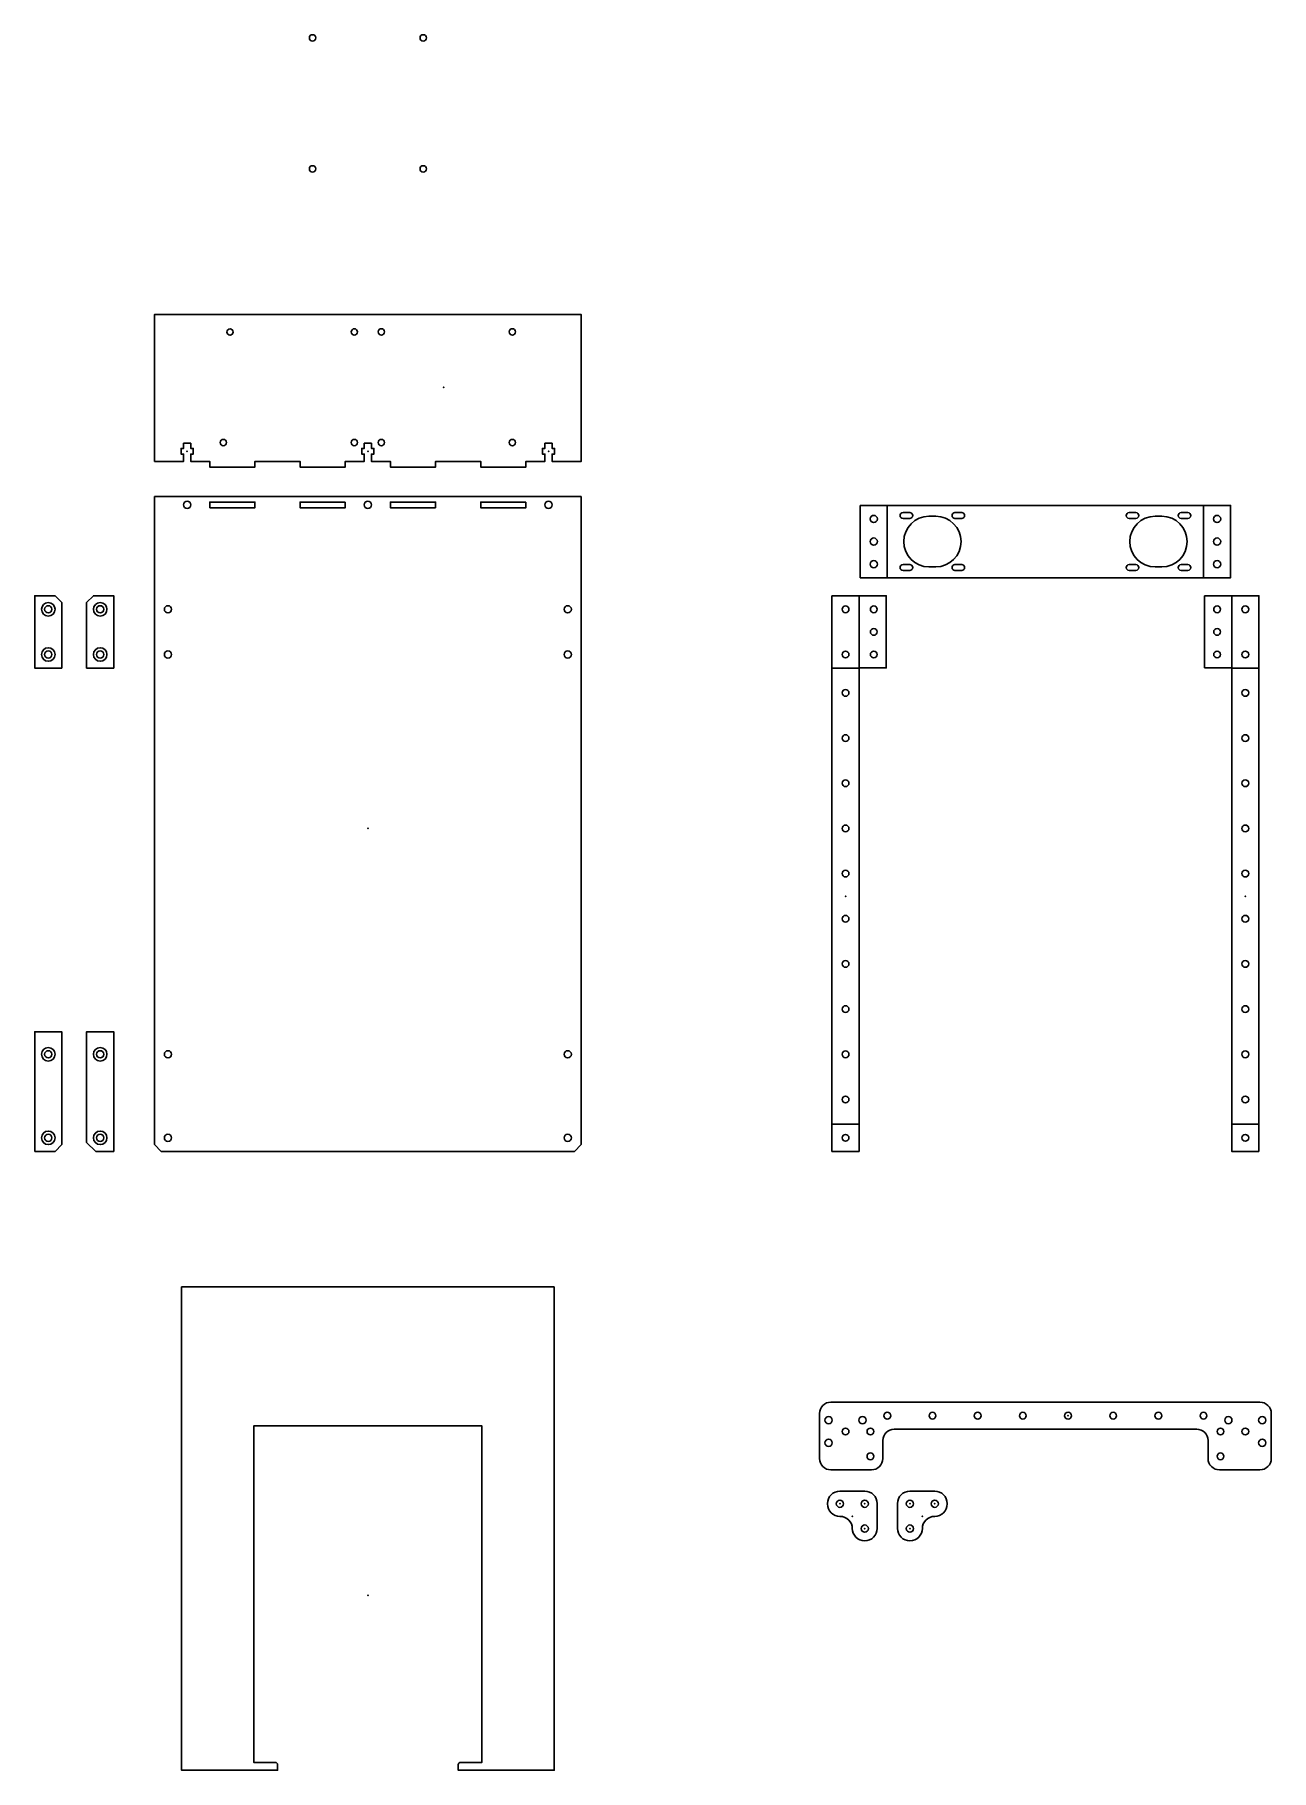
# Model space of a CAD drawing. Header units: millimetres. Extents: x -448 to 100, y -417 to 351.
import ezdxf

# ---------------------------------------------------------------- set-up
doc = ezdxf.new("R2010")
doc.units = ezdxf.units.MM
doc.layers.get('0').update_dxf_attribs({"linetype": 'CONTINUOUS'})

msp = doc.modelspace()

# ---------------------------------------------------------------- linework, layer by layer
for p, q in [((-205.5, 147), (-394.5, 147)), ((-394.5, 147), (-394.5, 103)), ((-205.5, 103), (-205.5, 147)), ((-70, 143), (-70, 111)), ((-60.06, 139.8), (-63.06, 139.8)), ((-37.06, 139.8), (-40.06, 139.8)), ((37.06, 139.8), (40.06, 139.8)), ((60.06, 139.8), (63.06, 139.8)), ((70, 111), (70, 143)), ((-63.06, 137.2), (-60.06, 137.2)), ((-48.56, 138.2), (-51.56, 138.2)), ((-40.06, 137.2), (-37.06, 137.2)), ((40.06, 137.2), (37.06, 137.2)), ((48.56, 138.2), (51.56, 138.2)), ((63.06, 137.2), (60.06, 137.2)), ((-60.06, 116.8), (-63.06, 116.8)), ((-51.56, 115.8), (-48.56, 115.8)), ((-37.06, 116.8), (-40.06, 116.8)), ((37.06, 116.8), (40.06, 116.8)), ((51.56, 115.8), (48.56, 115.8)), ((60.06, 116.8), (63.06, 116.8)), ((-63.06, 114.2), (-60.06, 114.2)), ((-40.06, 114.2), (-37.06, 114.2)), ((40.06, 114.2), (37.06, 114.2)), ((63.06, 114.2), (60.06, 114.2)), ((-394.5, -140), (-394.5, 103)), ((-205.5, 103), (-205.5, -140)), ((82.5, 103), (70.5, 103)), ((70.5, 103), (70.5, 71.07)), ((-94.5, 71), (-82.5, 71)), ((70.5, 71.07), (82.5, 71.07)), ((82.5, 71), (94.5, 71)), ((-94.5, -131), (-82.5, -131)), ((82.5, -131), (94.5, -131)), ((-394.5, -140), (-391.5, -143)), ((-382.5, -143), (-391.5, -143)), ((-382.5, -143), (-217.5, -143)), ((-208.5, -143), (-217.5, -143)), ((-205.5, -140), (-208.5, -143)), ((100, -259), (100, -266)), ((-96.5, -299.1), (-96.5, -298.9)), ((-91, -293.4), (-85.5, -293.4)), ((-80, -293.4), (-85.5, -293.4)), ((-74.5, -304.6), (-74.5, -298.9)), ((-65.5, -304.6), (-65.5, -298.9)), ((-60, -293.4), (-54.5, -293.4)), ((-49, -293.4), (-54.5, -293.4)), ((-43.5, -299.1), (-43.5, -298.9)), ((-74.5, -304.6), (-74.5, -309.9)), ((-65.5, -304.6), (-65.5, -309.9)), ((-85.5, -309.9), (-85.5, -310.1)), ((-54.5, -309.9), (-54.5, -310.1))]:
    msp.add_line(p, q)
for points in [[(-394.5, 162.5), (-394.5, 227.5), (-205.5, 227.5), (-205.5, 162.5), (-218.4, 162.5), (-218.4, 165.75), (-217.3, 165.75), (-217.3, 168.25), (-218.4, 168.25), (-218.4, 170.5), (-221.6, 170.5), (-221.6, 168.25), (-222.7, 168.25), (-222.7, 165.75), (-221.6, 165.75), (-221.6, 162.5), (-230, 162.5), (-230, 160), (-250, 160), (-250, 162.5), (-270, 162.5), (-270, 160), (-290, 160), (-290, 162.5), (-298.4, 162.5), (-298.4, 165.75), (-297.3, 165.75), (-297.3, 168.25), (-298.4, 168.25), (-298.4, 170.5), (-301.6, 170.5), (-301.6, 168.25), (-302.7, 168.25), (-302.7, 165.75), (-301.6, 165.75), (-301.6, 162.5), (-310, 162.5), (-310, 160), (-330, 160), (-330, 162.5), (-350, 162.5), (-350, 160), (-370, 160), (-370, 162.5), (-378.4, 162.5), (-378.4, 165.75), (-377.3, 165.75), (-377.3, 168.25), (-378.4, 168.25), (-378.4, 170.5), (-381.6, 170.5), (-381.6, 168.25), (-382.7, 168.25), (-382.7, 165.75), (-381.6, 165.75), (-381.6, 162.5)], [(-370, 142), (-350, 142), (-350, 144.5), (-370, 144.5)], [(-310, 144.5), (-330, 144.5), (-330, 142), (-310, 142)], [(-270, 142), (-270, 144.5), (-290, 144.5), (-290, 142)], [(-230, 144.5), (-250, 144.5), (-250, 142), (-230, 142)], [(-82, 143), (82, 143), (82, 111), (-82, 111)], [(-435.5, 100), (-435.5, 71), (-447.5, 71), (-447.5, 103), (-438.5, 103)], [(-424.5, 71), (-412.5, 71), (-412.5, 103), (-421.5, 103), (-424.5, 100)], [(-94.5, 103), (-82.5, 103), (-70.5, 103), (-70.5, 71.07), (-82.5, 71.07), (-82.5, 103), (-82.5, -143), (-94.5, -143)], [(94.5, -143), (82.5, -143), (82.5, 103), (94.5, 103)], [(-447.5, -143), (-438.5, -143), (-435.5, -140), (-435.5, -90), (-447.5, -90)], [(-412.5, -143), (-420.5, -143), (-424.5, -139), (-424.5, -90), (-412.5, -90)]]:
    msp.add_lwpolyline(points, close=True)
for points in [[(-217.5, -203), (-382.5, -203), (-382.5, -417), (-340, -417), (-340, -414.5, 0.414214), (-341, -413.5), (-350.5, -413.5), (-350.5, -264.5), (-249.5, -264.5), (-249.5, -413.5), (-259, -413.5, 0.414214), (-260, -414.5), (-260, -417), (-217.5, -417)], [(-95, -254), (95, -254, -0.414214), (100, -259), (100, -279, -0.414214), (95, -284), (77, -284, -0.414214), (72, -279), (72, -271, 0.414214), (67, -266), (-67, -266, 0.414214), (-72, -271), (-72, -279, -0.414214), (-77, -284), (-95, -284, -0.414214), (-100, -279), (-100, -259, -0.414214)]]:
    msp.add_lwpolyline(points, format="xyb", close=True)
for centre, radius in [((-324.5, 350), 1.4), ((-275.5, 350), 1.4), ((-324.5, 292), 1.4), ((-275.5, 292), 1.4), ((-361, 219.75), 1.4), ((-306, 219.82), 1.4), ((-294, 219.84), 1.4), ((-236, 219.84), 1.4), ((-364, 170.84), 1.4), ((-306, 170.84), 1.4), ((-294, 170.84), 1.4), ((-236, 170.84), 1.4), ((-380, 143.25), 1.6), ((-300, 143.25), 1.6), ((-220, 143.25), 1.6), ((-76, 137), 1.6), ((76, 137), 1.6), ((-76, 127), 1.6), ((76, 127), 1.6), ((-76, 117), 1.6), ((76, 117), 1.6), ((-441.5, 97), 3), ((-418.5, 97), 3), ((-441.5, 97), 1.6), ((-418.5, 97), 1.6), ((-388.5, 97), 1.6), ((-211.5, 97), 1.6), ((-88.5, 97), 1.5), ((-76, 97), 1.5), ((76, 97), 1.5), ((88.5, 97), 1.5), ((-76, 87), 1.5), ((76, 87), 1.5), ((-441.5, 77), 3), ((-441.5, 77), 1.6), ((-418.5, 77), 3), ((-418.5, 77), 1.6), ((-388.5, 77), 1.6), ((-211.5, 77), 1.6), ((-88.5, 77), 1.5), ((-76, 77), 1.5), ((76, 77), 1.5), ((88.5, 77), 1.5), ((-88.5, 60), 1.5), ((88.5, 60), 1.5), ((-88.5, 40), 1.5), ((88.5, 40), 1.5), ((-88.5, 20), 1.5), ((88.5, 20), 1.5), ((-88.5, 0), 1.5), ((88.5, 0), 1.5), ((-88.5, -20), 1.5), ((88.5, -20), 1.5), ((-88.5, -40), 1.5), ((88.5, -40), 1.5), ((-88.5, -60), 1.5), ((88.5, -60), 1.5), ((-88.5, -80), 1.5), ((88.5, -80), 1.5), ((-441.5, -100), 3), ((-441.5, -100), 1.6), ((-418.5, -100), 3), ((-418.5, -100), 1.6), ((-388.5, -100), 1.6), ((-211.5, -100), 1.6), ((-88.5, -100), 1.5), ((88.5, -100), 1.5), ((-88.5, -120), 1.5), ((88.5, -120), 1.5), ((-441.5, -137), 3), ((-441.5, -137), 1.6), ((-418.5, -137), 3), ((-418.5, -137), 1.6), ((-388.5, -137), 1.6), ((-211.5, -137), 1.6), ((-88.5, -137), 1.5), ((88.5, -137), 1.5), ((-96, -262), 1.6), ((-81, -262), 1.6), ((-70, -260), 1.5), ((-50, -260), 1.5), ((-30, -260), 1.5), ((-10, -260), 1.5), ((10, -260), 1.5), ((30, -260), 1.5), ((50, -260), 1.5), ((70, -260), 1.5), ((81, -262), 1.6), ((96, -262), 1.6), ((-88.5, -267), 1.5), ((-77.5, -267), 1.5), ((77.5, -267), 1.5), ((88.5, -267), 1.5), ((-96, -272), 1.6), ((-77.5, -278), 1.5), ((77.5, -278), 1.5), ((96, -272), 1.6), ((-91, -299), 1.6), ((-80, -299), 1.6), ((-60, -299), 1.6), ((-49, -299), 1.6), ((-80, -310), 1.6), ((-60, -310), 1.6)]:
    msp.add_circle(centre, radius)
for centre, start, end in [((-91, -298.9), 90, 180), ((-91, -299.1), 180, 270), ((-80, -298.9), 0, 90), ((-60, -298.9), 90, 180), ((-49, -298.9), 0, 90), ((-49, -299.1), -90, 0), ((-91, -310.1), 0, 90), ((-49, -310.1), 90, 180), ((-80, -309.9), 180, 270), ((-80, -309.9), -90, 0), ((-60, -309.9), 180, 270), ((-60, -309.9), -90, 0)]:
    msp.add_arc(centre, 5.5, start, end)
for points, knots in [([(-63.06, 139.8), (-63.78, 139.8), (-64.36, 139.22), (-64.36, 137.78), (-63.78, 137.2), (-63.06, 137.2)], [0, 0, 0, 0, 1, 1, 2, 2, 2, 2]), ([(-60.06, 137.2), (-59.34, 137.2), (-58.76, 137.78), (-58.76, 139.22), (-59.34, 139.8), (-60.06, 139.8)], [3, 3, 3, 3, 4, 4, 5, 5, 5, 5]), ([(-40.06, 139.8), (-40.78, 139.8), (-41.36, 139.22), (-41.36, 137.78), (-40.78, 137.2), (-40.06, 137.2)], [0, 0, 0, 0, 1, 1, 2, 2, 2, 2]), ([(-37.06, 137.2), (-36.34, 137.2), (-35.76, 137.78), (-35.76, 139.22), (-36.34, 139.8), (-37.06, 139.8)], [3, 3, 3, 3, 4, 4, 5, 5, 5, 5]), ([(37.06, 137.2), (36.34, 137.2), (35.76, 137.78), (35.76, 139.22), (36.34, 139.8), (37.06, 139.8)], [3, 3, 3, 3, 4, 4, 5, 5, 5, 5]), ([(40.06, 139.8), (40.78, 139.8), (41.36, 139.22), (41.36, 137.78), (40.78, 137.2), (40.06, 137.2)], [0, 0, 0, 0, 1, 1, 2, 2, 2, 2]), ([(60.06, 137.2), (59.34, 137.2), (58.76, 137.78), (58.76, 139.22), (59.34, 139.8), (60.06, 139.8)], [3, 3, 3, 3, 4, 4, 5, 5, 5, 5]), ([(63.06, 139.8), (63.78, 139.8), (64.36, 139.22), (64.36, 137.78), (63.78, 137.2), (63.06, 137.2)], [0, 0, 0, 0, 1, 1, 2, 2, 2, 2]), ([(-51.56, 138.2), (-57.74, 138.2), (-62.76, 133.19), (-62.76, 120.81), (-57.74, 115.8), (-51.56, 115.8)], [3, 3, 3, 3, 4, 4, 5, 5, 5, 5]), ([(-48.56, 115.8), (-42.37, 115.8), (-37.36, 120.81), (-37.36, 133.19), (-42.37, 138.2), (-48.56, 138.2)], [0, 0, 0, 0, 1, 1, 2, 2, 2, 2]), ([(48.56, 115.8), (42.37, 115.8), (37.36, 120.81), (37.36, 133.19), (42.37, 138.2), (48.56, 138.2)], [0, 0, 0, 0, 1, 1, 2, 2, 2, 2]), ([(51.56, 138.2), (57.74, 138.2), (62.76, 133.19), (62.76, 120.81), (57.74, 115.8), (51.56, 115.8)], [3, 3, 3, 3, 4, 4, 5, 5, 5, 5]), ([(-63.06, 116.8), (-63.78, 116.8), (-64.36, 116.22), (-64.36, 114.78), (-63.78, 114.2), (-63.06, 114.2)], [3, 3, 3, 3, 4, 4, 5, 5, 5, 5]), ([(-60.06, 114.2), (-59.34, 114.2), (-58.76, 114.78), (-58.76, 116.22), (-59.34, 116.8), (-60.06, 116.8)], [0, 0, 0, 0, 1, 1, 2, 2, 2, 2]), ([(-40.06, 116.8), (-40.78, 116.8), (-41.36, 116.22), (-41.36, 114.78), (-40.78, 114.2), (-40.06, 114.2)], [0, 0, 0, 0, 1, 1, 2, 2, 2, 2]), ([(-37.06, 114.2), (-36.34, 114.2), (-35.76, 114.78), (-35.76, 116.22), (-36.34, 116.8), (-37.06, 116.8)], [3, 3, 3, 3, 4, 4, 5, 5, 5, 5]), ([(37.06, 114.2), (36.34, 114.2), (35.76, 114.78), (35.76, 116.22), (36.34, 116.8), (37.06, 116.8)], [3, 3, 3, 3, 4, 4, 5, 5, 5, 5]), ([(40.06, 116.8), (40.78, 116.8), (41.36, 116.22), (41.36, 114.78), (40.78, 114.2), (40.06, 114.2)], [0, 0, 0, 0, 1, 1, 2, 2, 2, 2]), ([(60.06, 114.2), (59.34, 114.2), (58.76, 114.78), (58.76, 116.22), (59.34, 116.8), (60.06, 116.8)], [0, 0, 0, 0, 1, 1, 2, 2, 2, 2]), ([(63.06, 116.8), (63.78, 116.8), (64.36, 116.22), (64.36, 114.78), (63.78, 114.2), (63.06, 114.2)], [3, 3, 3, 3, 4, 4, 5, 5, 5, 5])]:
    msp.add_open_spline(points, degree=3, knots=knots)
for p in [(-266.5, 195.34), (-266.5, 195.34), (-380, 167), (-380, 167), (-300, 167), (-300, 167), (-220, 167), (-220, 167), (-300, 0), (-88.5, -30), (88.5, -30), (10, -260), (10, -260), (-91, -299), (-80, -299), (-60, -299), (-49, -299), (-85.5, -304.6), (-54.5, -304.6), (-80, -310), (-60, -310), (-300, -339.5), (-300, -339.5), (-300, -339.5)]:
    msp.add_point(p)

doc.saveas('drawing.dxf')
